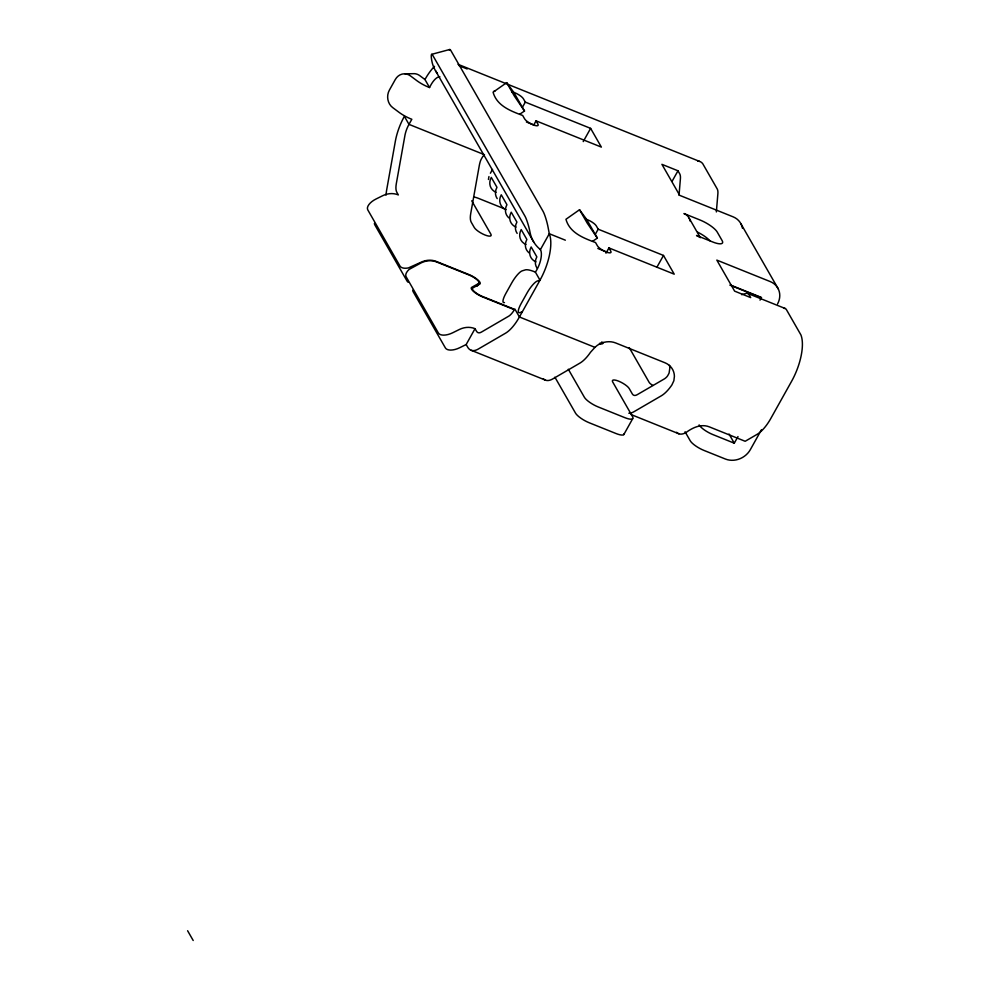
<?xml version="1.0" encoding="UTF-8"?>
<svg xmlns="http://www.w3.org/2000/svg" width="990" height="990" viewBox="0 0 990 990"><rect width="100%" height="100%" fill="white"/><g stroke="black" fill="none" stroke-linecap="round" stroke-linejoin="round"><path stroke-width="1.49" d="M679.016 195.327L680.402 178.794A12.61 5.086 -68.1 0 0 679.709 173.819L677.977 170.787L661.914 164.34L679.709 195.364L733.231 216.884A19.082 16.644 -29.8 0 1 742.438 228.232M716.352 211.947L717.874 193.854A12.61 5.086 -68.1 0 0 717.181 188.88L702.714 163.647A37.967 15.296 -68.1 0 0 697.665 161.085M488.429 179.475L488.949 176.579M522.361 107.403L525.319 102.118L523.401 98.777A7.883 2.19 29.2 0 0 511.706 91.847M490.397 173.238L492.5 169.463M533.845 124.814L536.06 120.842L601.363 147.102L590.622 128.366L525.319 102.118M477.267 286.073L478.752 283.425A8.823 2.45 29.2 0 0 476.994 279.749A8.823 2.45 29.2 0 0 469.211 275.072L436.838 262.065A18.29 15.951 -29.8 0 0 421.22 262.845L409.142 269.391A12.61 6.15 -25.2 0 0 406.16 276.816L438.372 332.999A12.61 6.15 -25.2 0 0 452.727 332.764L459.41 329.46A18.29 15.951 -29.8 0 1 475.027 328.68L476.512 331.254A15.753 6.348 -68.1 0 0 481.388 332.108L508.996 316.02A15.753 6.348 -68.1 0 0 514.825 308.967L519.416 316.986L594.953 347.354L597.354 345.312A18.909 16.496 -29.8 0 1 615.693 342.961L664.946 362.761A18.909 16.496 -29.8 0 1 674.413 376.287L673.868 380.729L671.863 384.999A34.675 13.971 -68.1 0 1 661.233 395.851L634.145 411.617A34.675 13.971 -68.1 0 1 628.823 413.238M412.768 290.181A12.61 6.15 -25.2 0 0 413.177 291.753L445.389 347.936A12.61 6.15 -25.2 0 0 459.756 347.7L466.166 344.532L475.027 328.68M583.234 141.595L590.622 128.366M595.225 234.481L598.183 229.197L596.265 225.856A7.883 2.19 29.2 0 0 585.993 219.236M605.967 253.205L608.924 247.921L674.227 274.168L663.486 255.445L598.183 229.197M672.062 181.368L677.977 170.787M656.84 267.337L663.486 255.445M623.799 434.598L632.659 418.733M760.011 300.131L761.496 297.483L730.496 285.033M699.101 424.92A12.61 3.502 29.2 0 0 712.874 434.573L734.283 443.186L737.983 436.565M761.421 429.808L750.346 449.633A18.909 16.496 -29.8 0 1 725.423 459.038L704.014 450.438A12.61 3.502 29.2 0 1 690.24 440.785L685.055 431.751M519.663 114.258L524.502 111.029L513.761 92.293L506.67 82.665L493.082 92.218C496.819 105.831 510.84 111.078 522.671 115.471L524.589 118.812A7.883 2.19 29.2 0 0 533.202 124.851A7.883 2.19 29.2 0 0 537.978 124.196L536.06 120.842M594.953 347.354L590.498 352.292A34.675 13.971 -68.1 0 1 579.868 363.144L552.779 378.91A34.675 13.971 -68.1 0 1 543.287 378.7M592.527 241.337L597.366 238.095L586.625 219.372L579.534 209.731L565.946 219.285C569.683 232.91 583.704 238.144 595.534 242.538L597.453 245.891A7.883 2.19 29.2 0 0 606.066 251.918A7.883 2.19 29.2 0 0 610.83 251.262L608.924 247.921M478.752 283.425L471.661 287.372A10.086 2.797 29.2 0 0 473.678 291.58A10.086 2.797 29.2 0 0 482.563 296.913L513.921 309.511M522.274 311.887L519.775 312.654A12.61 3.106 -56.6 0 1 521.21 303.447L527.113 292.879A12.61 3.106 -56.6 0 1 537.496 280.937L539.995 280.17A37.967 15.296 -68.1 0 0 549.289 233.727L548.126 227.527A12.61 1.794 75 0 0 543.003 211.229L450.957 50.713A12.61 1.794 75 0 0 449.398 50.131M741.659 294.686L746.113 293.411A12.61 5.086 -68.1 0 1 748.947 294.575L750.68 297.594L734.617 291.134L716.822 260.11L770.356 281.63A19.082 16.644 -29.8 0 1 777.558 303.942M431.628 54.351L449.707 49.5M493.577 91.414L494.901 91.105M404.997 73.829L414.426 73.668A12.61 10.927 89 0 1 419.81 75.686L424.957 79.522L429.561 87.553A16.026 6.46 -68.1 0 1 439.894 76.762M457.986 64.3L699.559 161.407M459.15 65.748L467.181 68.978M526.395 121.98L534.909 125.396M729.939 285.132L761.347 297.755M747.747 293.448L785.218 308.509M505.37 209.187L478.603 198.421A12.61 3.502 29.2 0 0 473.666 196.985M597.836 248.478L607.773 252.475M565.352 240.186L549.289 233.727L540.429 249.591A16.026 6.46 -68.1 0 1 535.404 272.139L539.995 280.17L519.416 316.986A34.675 13.971 -68.1 0 1 505.457 333.246L478.368 349A34.675 13.971 -68.1 0 1 467.639 347.119L466.166 344.532M540.169 249.492L540.429 249.591A37.36 32.583 -29.8 0 1 530.046 232.365A12.61 1.794 75 0 0 524.923 216.067L432.878 55.551A12.61 1.794 75 0 0 431.875 61.157A37.36 32.583 -29.8 0 0 437.432 73.508M513.612 308.979L482.266 296.381A8.823 2.45 29.2 0 1 474.482 291.716A8.823 2.45 29.2 0 1 472.725 288.028L479.804 284.081A10.086 2.797 29.2 0 0 477.799 279.873A10.086 2.797 29.2 0 0 468.901 274.539L436.528 261.521A18.29 15.951 -29.8 0 0 420.911 262.313L408.325 267.956A12.61 6.15 -25.2 0 1 400.022 266.112L367.81 209.929A12.61 6.15 -25.2 0 1 376.039 199.002L382.709 195.698A18.29 15.951 -29.8 0 1 398.327 194.919L396.854 192.332A15.753 6.348 -68.1 0 1 396.297 183.732L405.058 134.751A15.753 6.348 -68.1 0 1 408.981 124.369L411.828 119.27A16.063 4.455 29.2 0 1 398.017 111.561L392.659 107.564A12.61 10.927 89 0 1 389.379 90.127L395.282 79.547A12.61 10.927 89 0 1 410.392 75.846L415.75 79.843A16.063 4.455 29.2 0 0 429.561 87.553M471.215 350.299L545.626 380.21M631.199 414.612L678.917 433.793M524.502 111.029L514.342 96.03L506.67 82.665M597.366 238.095L587.206 223.109L579.534 209.731M741.114 224.124L778.239 288.857M689.25 218.345L700.338 237.699M729.036 434.028L734.283 443.186M629.256 347.639L649.192 382.425A5.049 1.398 29.2 0 0 652.967 385.457M435.501 70.698L533.672 241.919M471.735 200.809L490.867 234.172A9.776 2.71 29.2 0 1 484.952 234.977A9.776 2.71 29.2 0 1 474.272 227.502L471.252 222.243A15.753 6.348 -68.1 0 1 470.708 213.642L479.284 165.59A15.753 6.348 -68.1 0 1 480.509 160.813L480.905 159.873A16.001 6.979 -60.2 0 1 482.959 156.259L484.506 154.737L408.981 124.369L404.378 116.35A34.675 13.971 -68.1 0 0 395.357 141.211L386.781 189.276A34.675 13.971 -68.1 0 0 386.038 195.117M568.322 369.245L584.385 397.275A12.61 3.502 29.2 0 0 598.158 406.927L624.925 417.693A12.61 3.502 29.2 0 0 632.561 416.642L612.674 381.942A9.776 2.71 29.2 0 1 618.589 381.138A9.776 2.71 29.2 0 1 629.269 388.612L632.276 393.871A15.753 6.348 -68.1 0 0 637.152 394.725L664.24 378.972A15.753 6.348 -68.1 0 0 666.926 376.732L667.421 376.101A16.001 5.816 -75.8 0 0 669.091 373.044L669.809 368.255A18.909 16.496 -29.8 0 0 669.475 365.347M187.605 930.736L193.199 940.5M529.106 252.896A12.61 11.001 -29.8 0 1 526.878 239.493L521.21 229.593A12.61 11.001 -29.8 0 0 525.999 244.468M535.974 261.855A12.61 11.001 -29.8 0 1 531.172 246.98L536.852 256.88A12.61 11.001 -29.8 0 0 537.087 268.191M509.169 218.109A12.61 11.001 -29.8 0 1 506.942 204.707L501.262 194.807A12.61 11.001 -29.8 0 0 506.063 209.694M497.203 198.631A12.61 11.001 -29.8 0 1 496.968 187.32L491.3 177.42A12.61 11.001 -29.8 0 0 496.089 192.295M517.151 233.405A12.61 11.001 -29.8 0 1 516.916 222.094L511.236 212.207A12.61 11.001 -29.8 0 0 516.038 227.081M602.91 342.392A10.086 2.797 29.2 0 1 599.445 343.679M676.578 432.271A34.675 13.971 -68.1 0 0 686.07 432.494C692.604 427.643 701.155 423.584 709.31 426.863L745.173 441.28L757.053 434.375A34.675 13.971 -68.1 0 0 765.344 426.678L766.52 425.143A34.675 13.971 -68.1 0 0 771.012 418.114L791.592 381.299A37.967 15.296 -68.1 0 0 800.885 334.868L786.419 309.635A12.61 5.086 -68.1 0 0 784.167 308.36M535.404 272.139A16.063 4.455 29.2 0 0 524.811 270.047L522.2 270.839A12.61 3.106 -56.6 0 0 511.818 282.781L505.902 293.362A12.61 3.106 -56.6 0 0 504.467 302.569M424.957 79.522A37.967 15.296 -68.1 0 1 434.511 66.342M690.129 221.092A12.61 11.001 -29.8 0 0 683.954 213.543L700.004 219.99A15.753 4.368 29.2 0 1 717.23 232.068L722.131 240.62A15.753 4.368 29.2 0 1 712.59 241.931L696.527 235.484A12.61 11.001 -29.8 0 1 699.101 236.957M697.69 232.192A15.753 4.368 29.2 0 1 709.867 240.719M374.418 223.294A12.61 6.15 -25.2 0 0 374.826 224.866L407.039 281.049A12.61 6.15 -25.2 0 0 408.226 282.249M624.133 433.744A12.61 3.502 29.2 0 1 616.065 433.546L589.298 422.792A12.61 3.502 29.2 0 1 575.524 413.139L555.625 378.44A9.776 2.71 29.2 0 0 554.734 377.252M601.821 341.909A8.823 2.45 29.2 0 1 599.829 343.221"/></g></svg>
